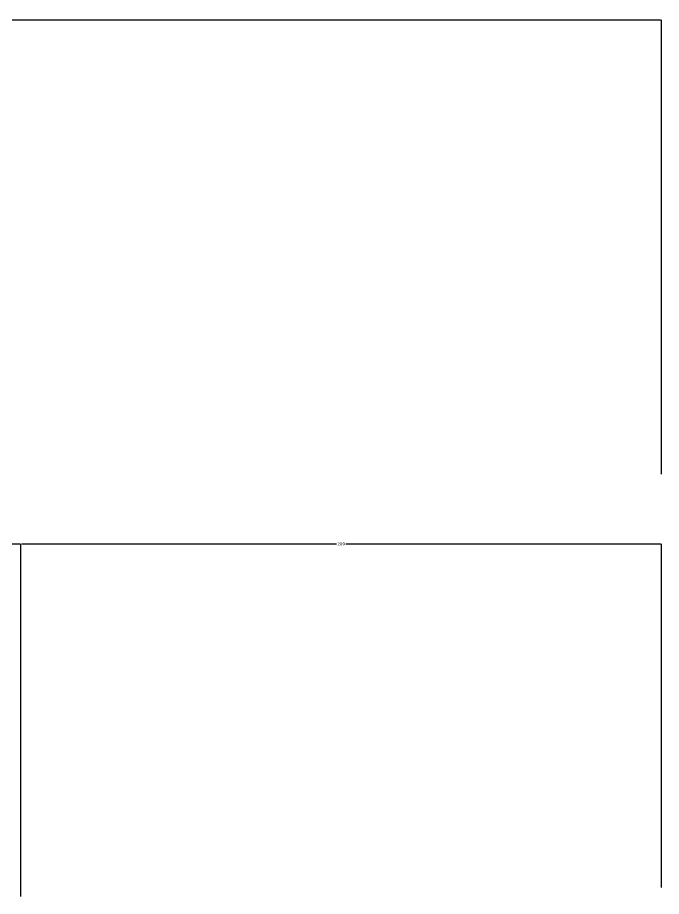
# Model space of a CAD drawing. Header units: metres. Extents: x 130 to 5274, y 4380 to 7132.
# Drawn here: x 4207.1 to 4408.2, y 6843.1 to 7117.5 of the extents above; entities that cross this region are included whole.
import ezdxf

# ---------------------------------------------------------------- set-up
doc = ezdxf.new("R2010")
doc.units = ezdxf.units.M
doc.layers.add('DIM', color=3, linetype='Continuous')
doc.dimstyles.get("Standard").update_dxf_attribs({"dimtxt": 2.5, "dimasz": 2.5, "dimexe": 1.25, "dimexo": 0.625, "dimtad": 1, "dimcen": 2.5, "dimazin": 3, "dimtfac": 1, "dimtmove": 0, "dimatfit": 3})

# ---------------------------------------------------------------- blocks, each defined once
blk = doc.blocks.new('*D19')
for p, q in [((2363.37, 6990.11), (2363.37, 7116.87)), ((2363.62, 7116.87), (3382.28, 7116.87)), ((3389.28, 7116.87), (4407.94, 7116.87)), ((4408.19, 6974.93), (4408.19, 7116.87))]:
    blk.add_line(p, q)
at = {"layer": 'Defpoints'}
for p in [(2363.37, 7116.87), (2363.37, 6990.11), (4408.19, 6974.93)]:
    blk.add_point(p, dxfattribs=at)
at = {"layer": 'DIM', "insert": (3385.78, 7116.87), "char_height": 1, "attachment_point": 5}
blk.add_mtext('2044,82', dxfattribs=at)
blk = doc.blocks.new('*D37')
for p, q in [((2488.37, 6843.1), (2488.37, 6953.22)), ((2488.62, 6953.22), (3344.78, 6953.22)), ((3351.78, 6953.22), (4207.94, 6953.22)), ((4208.19, 6843.1), (4208.19, 6953.22))]:
    blk.add_line(p, q)
at = {"layer": 'Defpoints'}
for p in [(2488.37, 6953.22), (2488.37, 6843.1), (4208.19, 6843.1)]:
    blk.add_point(p, dxfattribs=at)
at = {"layer": 'DIM', "insert": (3348.28, 6953.22), "char_height": 1, "attachment_point": 5}
blk.add_mtext('1719,82', dxfattribs=at)
blk = doc.blocks.new('*D38')
for p, q in [((4208.19, 6843.1), (4208.19, 6953.22)), ((4208.44, 6953.22), (4306.69, 6953.22)), ((4309.69, 6953.22), (4407.94, 6953.22)), ((4408.19, 6845.84), (4408.19, 6953.22))]:
    blk.add_line(p, q)
at = {"layer": 'Defpoints'}
for p in [(4208.19, 6953.22), (4408.19, 6845.84), (4208.19, 6843.1)]:
    blk.add_point(p, dxfattribs=at)
at = {"layer": 'DIM', "insert": (4308.19, 6953.22), "char_height": 1, "attachment_point": 5}
blk.add_mtext('200', dxfattribs=at)

msp = doc.modelspace()

# ---------------------------------------------------------------- dimensions: what is measured, and where the dimension line sits
at = {"layer": 'DIM'}
for base, p1, p2, picture, middle in [((2363.37, 7116.87), (2363.37, 6990.11), (4408.19, 6974.93), '*D19', (3385.78, 7116.87)), ((2488.37, 6953.22), (2488.37, 6843.1), (4208.19, 6843.1), '*D37', (3348.28, 6953.22)), ((4208.19, 6953.22), (4208.19, 6843.1), (4408.19, 6845.84), '*D38', (4308.19, 6953.22))]:
    dim = msp.add_linear_dim(base=base, p1=p1, p2=p2, dimstyle='Standard', dxfattribs=at)
    dim.commit()
    dim.dimension.update_dxf_attribs({"geometry": picture, "text_midpoint": middle})

doc.saveas('drawing.dxf')
